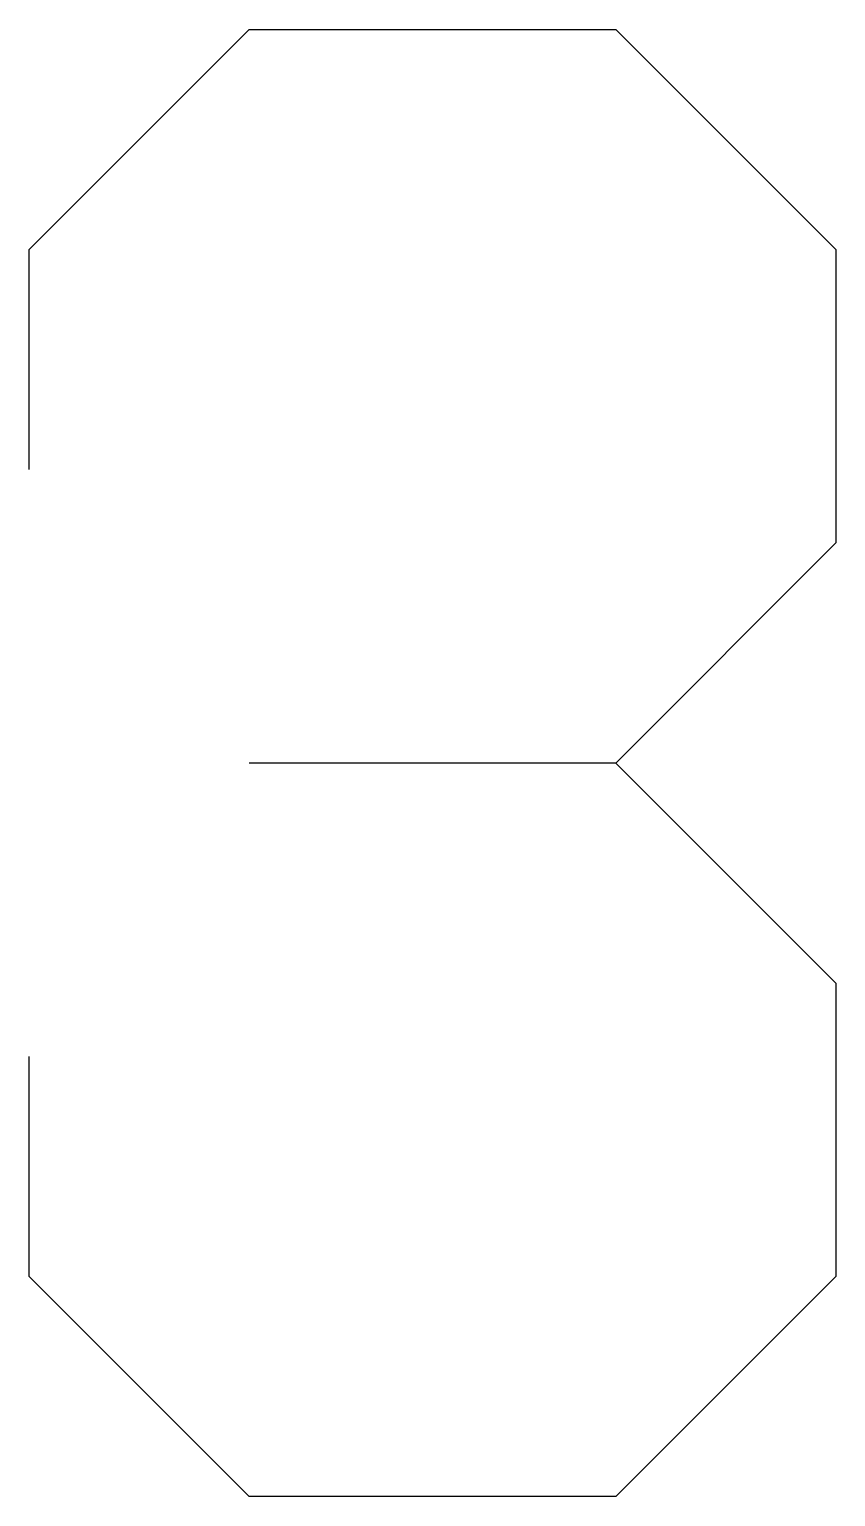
# Model space of a CAD drawing. Header units: millimetres. Extents: x 2.5 to 8, y 0 to 10.
import ezdxf

# ---------------------------------------------------------------- set-up
doc = ezdxf.new("R2010")
doc.units = ezdxf.units.MM
doc.layers.get('0').update_dxf_attribs({"linetype": 'CONTINUOUS'})

msp = doc.modelspace()

# ---------------------------------------------------------------- linework, layer by layer
for p, q in [((2.5, 8.5), (4, 10)), ((4, 10), (6.5, 10)), ((6.5, 10), (8, 8.5)), ((2.5, 7), (2.5, 8.5)), ((8, 8.5), (8, 6.5)), ((8, 6.5), (6.5, 5)), ((6.5, 5), (4, 5)), ((6.5, 5), (8, 3.5)), ((8, 3.5), (8, 1.5)), ((2.5, 1.5), (2.5, 3)), ((4, 0), (2.5, 1.5)), ((8, 1.5), (6.5, 0)), ((6.5, 0), (4, 0))]:
    msp.add_line(p, q)

doc.saveas('drawing.dxf')
